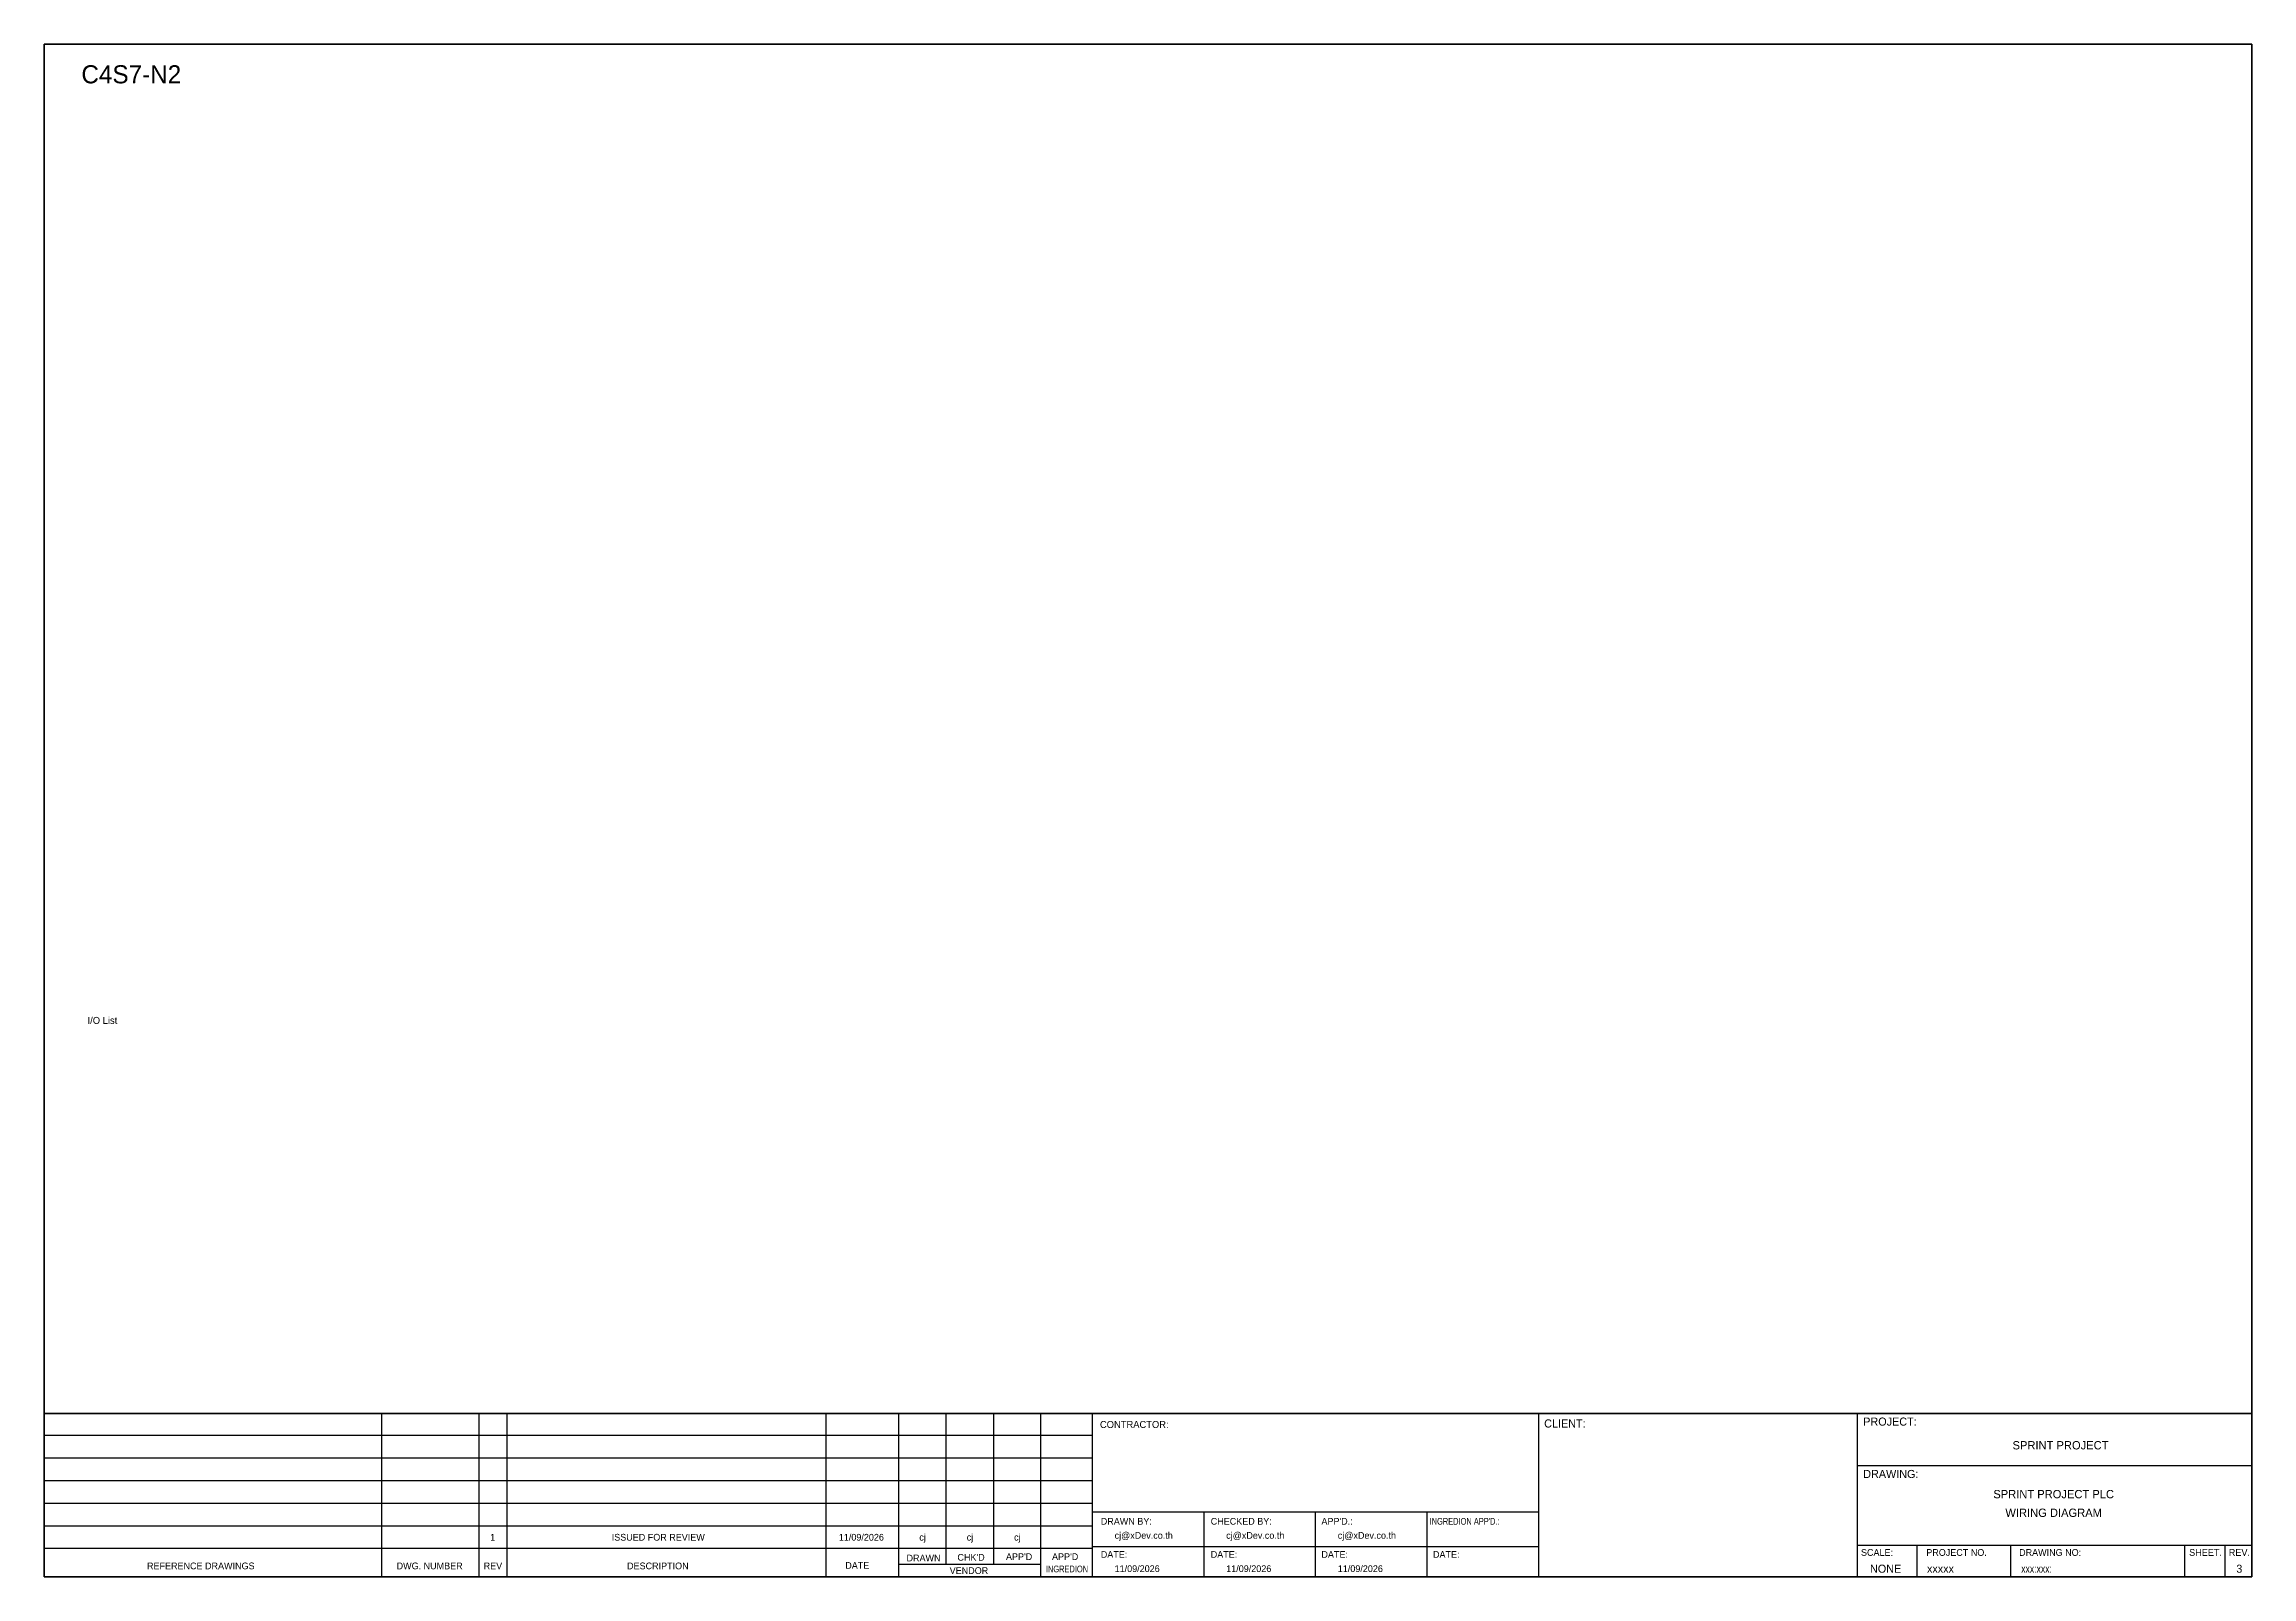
# Model space of a CAD drawing. Header units: metres. Extents: x 0 to 62600, y 0 to 2704.
# Drawn here: x 50320 to 54213, y 0 to 2704 of the extents above; entities that cross this region are included whole.
import ezdxf
from ezdxf.enums import TextEntityAlignment as Align

# ---------------------------------------------------------------- set-up
doc = ezdxf.new("R2010")
doc.units = ezdxf.units.M

msp = doc.modelspace()

# ---------------------------------------------------------------- linework, layer by layer
at = {"color": 4}
for p, q in [((53621.9, 56.1), (53621.9, 0)), ((53787.2, 56.1), (53787.2, 0))]:
    msp.add_line(p, q, dxfattribs=at)
at = {"color": 4, "ltscale": 0.5}
for p, q in [((54094.3, 56.1), (54094.3, 0)), ((54094.3, 56.1), (54094.3, 0)), ((54165.5, 56.1), (54165.5, 0)), ((54165.5, 56.1), (54165.5, 0))]:
    msp.add_line(p, q, dxfattribs=at)
at = {"layer": 'GT_1', "color": 4}
for p, q in [((50915, 0), (50915, 288.2)), ((51086.9, 0), (51086.9, 288.2)), ((51136.1, 0), (51136.1, 288.2)), ((51698.7, 0), (51698.7, 288.2)), ((51827, 0), (51827, 288.2)), ((51910.6, 21.8), (51910.6, 288.2)), ((51994.1, 21.8), (51994.1, 288.2)), ((52077.4, 0), (52077.4, 288.2)), ((52168.4, 0), (52168.4, 288.2)), ((52955.4, 0), (52955.4, 288.2)), ((53517.7, 0), (53517.7, 288.2)), ((53517.7, 0), (53517.7, 288.2)), ((53517.7, 0), (53517.7, 288.2)), ((52168.4, 249.3), (50319.6, 249.3)), ((52168.4, 209.5), (50319.6, 209.5)), ((52168.4, 169.6), (50319.6, 169.6)), ((52168.4, 129.7), (50319.6, 129.7)), ((52168.4, 89.7), (50319.6, 89.7)), ((52955.4, 114.3), (52168.4, 114.3)), ((52365.2, 0), (52365.2, 114.3)), ((52561.9, 0), (52561.9, 114.3)), ((52758.7, 0), (52758.7, 114.3)), ((52168.3, 49.8), (50319.6, 49.8)), ((52955.4, 52.9), (52168.4, 52.9)), ((53517.7, 56.1), (54212.9, 56.1)), ((52077.4, 21.8), (51827, 21.8))]:
    msp.add_line(p, q, dxfattribs=at)
at = {"layer": 'HELPPOINT', "color": 4, "lineweight": 35}
for p, q in [((50319.6, 0), (50319.6, 2704.2)), ((50319.6, 2704.2), (54212.9, 2704.2)), ((50319.6, 0), (50319.6, 2704.2)), ((50319.6, 2704.2), (54212.9, 2704.2)), ((54212.9, 2704.2), (54212.9, 0)), ((54212.9, 2704.2), (54212.9, 0)), ((54212.9, 0), (50319.6, 0)), ((54212.9, 0), (50319.6, 0))]:
    msp.add_line(p, q, dxfattribs=at)
at = {"layer": 'HELPPOINT', "color": 4}
for p, q in [((53517.7, 196.6), (54212.9, 196.6)), ((53517.7, 196.6), (54212.9, 196.6)), ((53517.7, 56.1), (54212.9, 56.1))]:
    msp.add_line(p, q, dxfattribs=at)
at = {"layer": 'MEMBER', "color": 4, "lineweight": 35}
msp.add_line((50319.6, 288.2), (54212.9, 288.2), dxfattribs=at)
msp.add_line((50319.6, 288.2), (54212.9, 288.2), dxfattribs=at)
at = {"layer": 'MEMBER', "color": 4}
for p, q in [((53517.7, 196.6), (54212.9, 196.6)), ((53517.7, 196.6), (54212.9, 196.6)), ((53517.7, 56.1), (54212.9, 56.1)), ((53517.7, 56.1), (54212.9, 56.1))]:
    msp.add_line(p, q, dxfattribs=at)

# ---------------------------------------------------------------- texts
at = {"color": 2}
msp.add_text('C4S7-N2', height=32, dxfattribs=at).set_placement((50385.3, 2635))
at = {"color": 4, "ltscale": 100}
for s, p in [('SPRINT PROJECT', (53875.5, 232.2)), ('SPRINT PROJECT PLC', (53863.4, 146)), ('WIRING DIAGRAM', (53863.4, 113.1))]:
    msp.add_text(s, height=14.693, dxfattribs=at).set_placement(p, align=Align.MIDDLE_CENTER)
at = {"layer": 'GT_1', "color": 4}
for s, p in [('CLIENT:', (52964.9, 263.5)), ('PROJECT:', (53527.6, 266.8)), ('DRAWING:', (53527.6, 174.4))]:
    msp.add_text(s, height=14.25, dxfattribs=at).set_placement(p)
at = {"layer": 'MEMBER', "color": 4, "ltscale": 0.8}
for s, height, p in [('I/O List', 12.35, (50396.2, 975.6)), ('CONTRACTOR:', 12.35, (52181.5, 262.7)), ('DRAWN BY:', 11.88, (52183, 92.1)), ('cj@xDev.co.th', 11.875, (52207.4, 67.2)), ('CHECKED BY:', 11.875, (52376.9, 92.1)), ('cj@xDev.co.th', 11.875, (52404.2, 67.2)), ("APP'D.:", 11.88, (52572.1, 92.1)), ('cj@xDev.co.th', 11.875, (52601, 67.2)), ('DRAWN', 11.88, (51840.4, 27.3)), ("CHK'D", 11.88, (51930.2, 28.5)), ("APP'D", 11.88, (52015.8, 29.7)), ("APP'D", 11.88, (52097, 29.7)), ('DATE:', 11.88, (52183, 33.6)), ('DATE:', 11.88, (52376.9, 33.6)), ('DATE:', 11.88, (52572.1, 33.6)), ('DATE:', 11.88, (52768.9, 33.6)), ('SCALE:', 11.88, (53523.6, 37.1)), ('PROJECT NO.', 11.875, (53638.8, 37.1)), ('DRAWING NO:', 11.875, (53802.5, 37.1)), ('SHEET.', 12, (54102.3, 37.1)), ('REV.', 12, (54172.2, 37.1)), ('REFERENCE DRAWINGS', 11.875, (50501, 13.4)), ('DWG. NUMBER', 11.875, (50941.2, 13.4)), ('REV', 11.88, (51094.7, 13.4)), ('DESCRIPTION', 11.875, (51347.6, 13.4)), ('DATE', 11.88, (51732.4, 14.2)), ('VENDOR', 11.88, (51916.5, 5.1)), ('11/09/2026', 11.88, (52207.4, 8.5)), ('11/09/2026', 11.88, (52404.2, 8.5)), ('11/09/2026', 11.88, (52601, 8.5)), ('NONE', 14.23, (53539.6, 7.3)), ('xxxxx', 14.23, (53640, 7.3))]:
    msp.add_text(s, height=height, dxfattribs=at).set_placement(p)
at = {"layer": 'MEMBER', "color": 4, "ltscale": 0.8, "width": 0.8}
for s, height, p in [("INGREDION APP'D.:", 11.875, (52762.9, 92.1)), ('INGREDION', 11.88, (52086.2, 8)), ('xxx:xxx:', 14.23, (53806.2, 7.3))]:
    msp.add_text(s, height=height, dxfattribs=at).set_placement(p)
at = {"layer": 'MEMBER', "color": 4, "ltscale": 0.8}
for s, height, p in [('1', 11.9, (51110.6, 69.9)), ('ISSUED FOR REVIEW', 11.875, (51402.6, 69.9)), ('11/09/2026', 11.88, (51760.8, 69.9)), ('cj', 11.88, (51868.7, 69.9)), ('cj', 11.88, (51952.3, 69.9)), ('cj', 11.88, (52035.8, 69.9))]:
    msp.add_text(s, height=height, dxfattribs=at).set_placement(p, align=Align.MIDDLE_CENTER)
msp.add_text('3', height=14.2, dxfattribs=at).set_placement((54190.8, 7.3), align=Align.CENTER)

doc.saveas('drawing.dxf')
